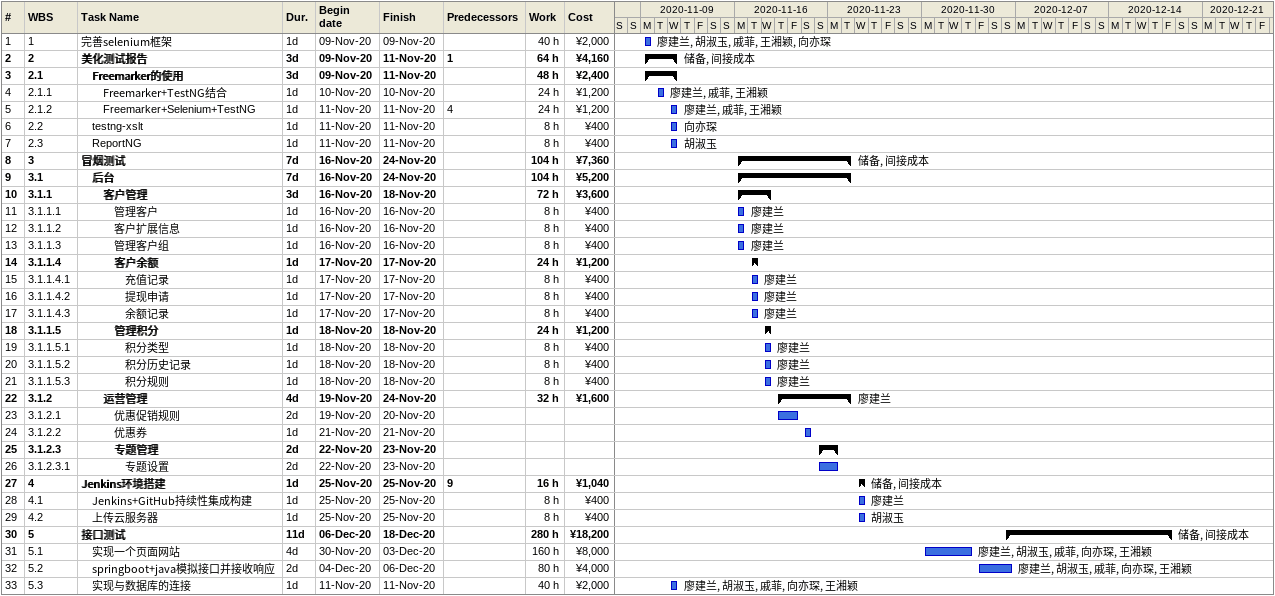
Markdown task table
| ID | WBS | Task | Duration | Start | Finish | Predecessors | Resources | Work (h) | Cost (¥) |
|---|---|---|---|---|---|---|---|---|---|
| 1 | 1 | 完善selenium框架 | 1d | 2020-11-09 | 2020-11-09 |  | 廖建兰, 胡淑玉, 戚菲, 王湘颖, 向亦琛 | 40 | 2000 |
| 2 | 2 | **美化测试报告** | 3d | 2020-11-09 | 2020-11-11 | 1 | 储备, 间接成本 | 64 | 4160 |
| 3 | 2.1 | **Freemarker的使用** | 3d | 2020-11-09 | 2020-11-11 |  |  | 48 | 2400 |
| 4 | 2.1.1 | Freemarker+TestNG结合 | 1d | 2020-11-10 | 2020-11-10 |  | 廖建兰, 戚菲, 王湘颖 | 24 | 1200 |
| 5 | 2.1.2 | Freemarker+Selenium+TestNG | 1d | 2020-11-11 | 2020-11-11 | 4 | 廖建兰, 戚菲, 王湘颖 | 24 | 1200 |
| 6 | 2.2 | testng-xslt | 1d | 2020-11-11 | 2020-11-11 |  | 向亦琛 | 8 | 400 |
| 7 | 2.3 | ReportNG | 1d | 2020-11-11 | 2020-11-11 |  | 胡淑玉 | 8 | 400 |
| 8 | 3 | **冒烟测试** | 7d | 2020-11-16 | 2020-11-24 |  | 储备, 间接成本 | 104 | 7360 |
| 9 | 3.1 | **后台** | 7d | 2020-11-16 | 2020-11-24 |  |  | 104 | 5200 |
| 10 | 3.1.1 | **客户管理** | 3d | 2020-11-16 | 2020-11-18 |  |  | 72 | 3600 |
| 11 | 3.1.1.1 | 管理客户 | 1d | 2020-11-16 | 2020-11-16 |  | 廖建兰 | 8 | 400 |
| 12 | 3.1.1.2 | 客户扩展信息 | 1d | 2020-11-16 | 2020-11-16 |  | 廖建兰 | 8 | 400 |
| 13 | 3.1.1.3 | 管理客户组 | 1d | 2020-11-16 | 2020-11-16 |  | 廖建兰 | 8 | 400 |
| 14 | 3.1.1.4 | **客户余额** | 1d | 2020-11-17 | 2020-11-17 |  |  | 24 | 1200 |
| 15 | 3.1.1.4.1 | 充值记录 | 1d | 2020-11-17 | 2020-11-17 |  | 廖建兰 | 8 | 400 |
| 16 | 3.1.1.4.2 | 提现申请 | 1d | 2020-11-17 | 2020-11-17 |  | 廖建兰 | 8 | 400 |
| 17 | 3.1.1.4.3 | 余额记录 | 1d | 2020-11-17 | 2020-11-17 |  | 廖建兰 | 8 | 400 |
| 18 | 3.1.1.5 | **管理积分** | 1d | 2020-11-18 | 2020-11-18 |  |  | 24 | 1200 |
| 19 | 3.1.1.5.1 | 积分类型 | 1d | 2020-11-18 | 2020-11-18 |  | 廖建兰 | 8 | 400 |
| 20 | 3.1.1.5.2 | 积分历史记录 | 1d | 2020-11-18 | 2020-11-18 |  | 廖建兰 | 8 | 400 |
| 21 | 3.1.1.5.3 | 积分规则 | 1d | 2020-11-18 | 2020-11-18 |  | 廖建兰 | 8 | 400 |
| 22 | 3.1.2 | **运营管理** | 4d | 2020-11-19 | 2020-11-24 |  | 廖建兰 | 32 | 1600 |
| 23 | 3.1.2.1 | 优惠促销规则 | 2d | 2020-11-19 | 2020-11-20 |  |  |  |  |
| 24 | 3.1.2.2 | 优惠券 | 1d | 2020-11-21 | 2020-11-21 |  |  |  |  |
| 25 | 3.1.2.3 | **专题管理** | 2d | 2020-11-22 | 2020-11-23 |  |  |  |  |
| 26 | 3.1.2.3.1 | 专题设置 | 2d | 2020-11-22 | 2020-11-23 |  |  |  |  |
| 27 | 4 | **Jenkins环境搭建** | 1d | 2020-11-25 | 2020-11-25 | 9 | 储备, 间接成本 | 16 | 1040 |
| 28 | 4.1 | Jenkins+GitHub持续性集成构建 | 1d | 2020-11-25 | 2020-11-25 |  | 廖建兰 | 8 | 400 |
| 29 | 4.2 | 上传云服务器 | 1d | 2020-11-25 | 2020-11-25 |  | 胡淑玉 | 8 | 400 |
| 30 | 5 | **接口测试** | 11d | 2020-12-06 | 2020-12-18 |  | 储备, 间接成本 | 280 | 18200 |
| 31 | 5.1 | 实现一个页面网站 | 4d | 2020-11-30 | 2020-12-03 |  | 廖建兰, 胡淑玉, 戚菲, 向亦琛, 王湘颖 | 160 | 8000 |
| 32 | 5.2 | springboot+java模拟接口并接收响应 | 2d | 2020-12-04 | 2020-12-06 |  | 廖建兰, 胡淑玉, 戚菲, 向亦琛, 王湘颖 | 80 | 4000 |
| 33 | 5.3 | 实现与数据库的连接 | 1d | 2020-11-11 | 2020-11-11 |  | 廖建兰, 胡淑玉, 戚菲, 向亦琛, 王湘颖 | 40 | 2000 |
